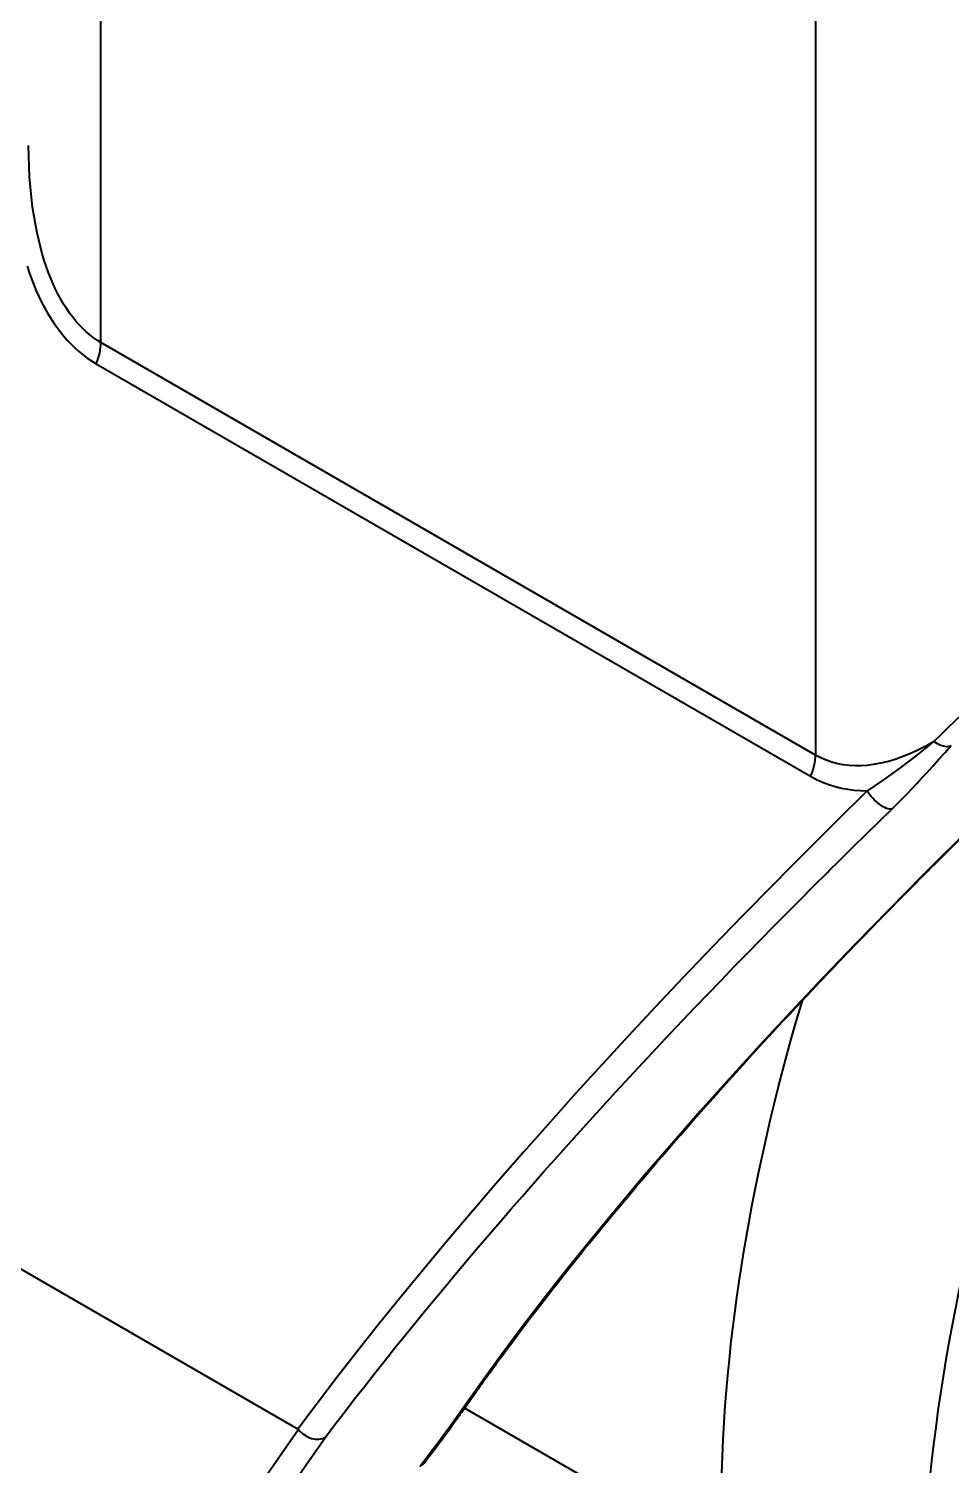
# Model space of a CAD drawing. Header units: millimetres. Extents: x 15 to 415, y 5 to 292.
# Drawn here: x 332.898 to 335.701, y 120.31 to 124.675 of the extents above; entities that cross this region are included whole.
import ezdxf

# ---------------------------------------------------------------- set-up
doc = ezdxf.new("R2010")
doc.units = ezdxf.units.MM
doc.layers.add('Geometries', color=7, linetype='Continuous')

msp = doc.modelspace()

# ---------------------------------------------------------------- linework, layer by layer
at = {"layer": 'Geometries', "linetype": 'Continuous', "lineweight": 40}
for p, q in [((333.117, 123.7215), (333.117, 127.9379)), ((335.2883, 126.6843), (335.2883, 122.4679)), ((335.2883, 122.4679), (333.117, 123.7215)), ((333.1024, 123.6569), (335.2737, 122.4033)), ((335.3324, 122.1189), (335.3572, 122.1435)), ((335.1977, 122.1122), (335.1718, 122.086)), ((335.249, 121.7225), (335.2603, 121.7345)), ((333.7157, 120.4198), (332.7704, 120.9656)), ((334.2225, 120.4839), (335.0042, 120.0326)), ((333.7175, 120.4183), (332.8979, 119.2461)), ((332.9804, 119.224), (333.7992, 120.3952))]:
    msp.add_line(p, q, dxfattribs=at)
at = {"layer": 'Geometries', "linetype": 'Continuous', "lineweight": 40, "flags": 128}
for points in [[(333.117, 123.7215), (333.1052, 123.7288), (333.0936, 123.7368), (333.0824, 123.7456), (333.0715, 123.7549), (333.0609, 123.7649), (333.0506, 123.7755), (333.0408, 123.7867), (333.0312, 123.7984), (333.022, 123.8106), (333.0132, 123.8233), (333.0038, 123.8381), (332.9948, 123.8534), (332.9863, 123.8692), (332.9783, 123.8854), (332.9707, 123.902), (332.9636, 123.9187), (332.957, 123.9357), (332.9508, 123.9531), (332.945, 123.9707), (332.9388, 123.9912), (332.9331, 124.012), (332.9279, 124.033), (332.9231, 124.0543), (332.9188, 124.0759), (332.9138, 124.1043), (332.9095, 124.133), (332.9059, 124.1619), (332.9028, 124.1931), (332.9004, 124.2245), (332.8987, 124.2561), (332.8977, 124.2879), (332.8974, 124.3197)], [(332.8925, 123.9532), (332.8989, 123.934), (332.9057, 123.9151), (332.9129, 123.8965), (332.9206, 123.8781), (332.9284, 123.8611), (332.9365, 123.8444), (332.9451, 123.8281), (332.9542, 123.8121), (332.9637, 123.7965), (332.9731, 123.7821), (332.983, 123.7681), (332.9932, 123.7545), (333.0038, 123.7414), (333.0149, 123.7288), (333.0263, 123.7167), (333.038, 123.7052), (333.0502, 123.6943), (333.0627, 123.6839), (333.0756, 123.6742), (333.0888, 123.6652), (333.1024, 123.6569)], [(333.1133, 123.69), (333.1149, 123.6982), (333.1161, 123.7062), (333.1168, 123.714), (333.117, 123.7215)], [(333.1024, 123.6569), (333.1062, 123.6662), (333.1094, 123.6755), (333.1115, 123.6828), (333.1133, 123.69)], [(335.8187, 122.672), (335.7972, 122.6522), (335.7758, 122.6322), (335.7545, 122.612), (335.7331, 122.5916), (335.7119, 122.5711), (335.6907, 122.5505), (335.6697, 122.5298), (335.6487, 122.5089)], [(335.6487, 122.5089), (335.6262, 122.4963), (335.6033, 122.4846), (335.5802, 122.4738), (335.557, 122.4642), (335.5337, 122.4558), (335.5104, 122.4487), (335.4871, 122.443), (335.4639, 122.4387), (335.4454, 122.4365), (335.4271, 122.4352), (335.4089, 122.4351), (335.3909, 122.436), (335.3731, 122.4382), (335.3556, 122.4415), (335.3383, 122.4462), (335.3213, 122.4521), (335.3047, 122.4593), (335.2883, 122.4679)], [(335.4457, 122.3585), (335.4711, 122.3755), (335.4965, 122.3929), (335.5218, 122.4108), (335.5471, 122.4291), (335.5724, 122.4481), (335.5977, 122.4678), (335.6231, 122.488), (335.6487, 122.5089)], [(335.5205, 122.3036), (335.5334, 122.3162), (335.5459, 122.3287), (335.5581, 122.3411), (335.57, 122.3534), (335.5816, 122.3657), (335.5965, 122.3816), (335.6112, 122.3974), (335.6256, 122.4131), (335.6447, 122.434), (335.6635, 122.4549), (335.6823, 122.4757), (335.7012, 122.4965)], [(335.6487, 122.5089), (335.6534, 122.5059), (335.6581, 122.5031), (335.6629, 122.5007), (335.6676, 122.4986), (335.6724, 122.4969), (335.677, 122.4957), (335.6816, 122.4948), (335.6859, 122.4943), (335.6901, 122.4943), (335.6941, 122.4946), (335.6978, 122.4954), (335.7012, 122.4965)], [(335.2737, 122.4033), (335.2771, 122.4116), (335.28, 122.4199), (335.2825, 122.4282), (335.2846, 122.4364)], [(335.2846, 122.4364), (335.2862, 122.4446), (335.2874, 122.4526), (335.2881, 122.4604), (335.2883, 122.4679)], [(335.2737, 122.4033), (335.2918, 122.3936), (335.3103, 122.3853), (335.329, 122.3781), (335.3481, 122.3722), (335.3675, 122.3674), (335.3867, 122.3639), (335.4062, 122.3614), (335.4258, 122.3598), (335.4456, 122.3589)], [(335.4456, 122.3589), (335.3491, 122.2637), (335.2538, 122.1686), (335.1977, 122.1122)], [(335.5205, 122.3036), (335.5183, 122.3033), (335.5159, 122.3032), (335.5132, 122.3035), (335.509, 122.3044), (335.5043, 122.3059), (335.4994, 122.3081), (335.4942, 122.3107), (335.4907, 122.3128), (335.4872, 122.3151), (335.4836, 122.3176), (335.48, 122.3204), (335.4764, 122.3233), (335.4728, 122.3264), (335.4676, 122.3313), (335.4625, 122.3365), (335.4577, 122.3419), (335.4533, 122.3474), (335.4505, 122.3511), (335.4479, 122.3547), (335.4455, 122.3584)], [(335.3773, 122.1634), (335.4025, 122.1882), (335.4417, 122.2267), (335.481, 122.2652), (335.5205, 122.3036)], [(335.8349, 122.3197), (335.8267, 122.3118), (335.7198, 122.2071), (335.6578, 122.1457)], [(335.6522, 122.1377), (335.6862, 122.1715), (335.7266, 122.2115), (335.7671, 122.2514), (335.794, 122.2776)], [(335.6578, 122.1457), (335.6145, 122.1025), (335.5111, 121.9981), (335.4097, 121.8941), (335.3104, 121.7906), (335.2135, 121.6879), (335.1191, 121.586), (335.0272, 121.4851), (334.938, 121.3854), (334.8517, 121.287), (334.7682, 121.19), (334.6878, 121.0945), (334.6105, 121.0007), (334.5363, 120.9088), (334.4653, 120.8187), (334.3976, 120.7306), (334.3333, 120.6446), (334.2722, 120.5608), (334.2145, 120.4792)], [(335.3572, 122.1435), (335.3635, 122.1497), (335.3773, 122.1634)], [(335.1718, 122.086), (335.1597, 122.0738), (335.067, 121.9792), (334.9757, 121.8848), (334.8858, 121.7909), (334.8025, 121.7026), (334.7204, 121.6147), (334.6398, 121.5273), (334.5606, 121.4403), (334.4829, 121.3538), (334.4021, 121.2626), (334.3231, 121.1722), (334.246, 121.0824), (334.1706, 120.9934), (334.0972, 120.9053), (334.0256, 120.818), (333.96, 120.7365), (333.8962, 120.656), (333.8342, 120.5763), (333.774, 120.4975), (333.7157, 120.4198)], [(334.0144, 120.6714), (334.0434, 120.7074), (334.0737, 120.7447), (334.1044, 120.7821), (334.1355, 120.8198), (334.1669, 120.8577), (334.1988, 120.8958), (334.2311, 120.9341), (334.2637, 120.9725), (334.2968, 121.0112), (334.3302, 121.05), (334.3639, 121.0889), (334.3981, 121.128), (334.4306, 121.1651), (334.4634, 121.2022), (334.4965, 121.2395), (334.53, 121.2769), (334.5637, 121.3144), (334.6031, 121.3579), (334.6429, 121.4016), (334.683, 121.4454), (334.7235, 121.4893), (334.7644, 121.5333), (334.8057, 121.5774), (334.8472, 121.6216), (334.8856, 121.6622), (334.9243, 121.7028), (334.9633, 121.7436), (335.0025, 121.7843), (335.0419, 121.8251), (335.0816, 121.8659), (335.1216, 121.9068), (335.1618, 121.9476), (335.2022, 121.9885), (335.2428, 122.0294), (335.2836, 122.0703), (335.3246, 122.1112), (335.3324, 122.1189)], [(335.2603, 121.7345), (335.2611, 121.7354), (335.2782, 121.7534)], [(335.161, 121.3992), (335.164, 121.4115), (335.1764, 121.4608), (335.1892, 121.5101), (335.2024, 121.5596), (335.2161, 121.6091), (335.2302, 121.6586), (335.2448, 121.7082), (335.249, 121.7225)], [(335.0303, 120.6643), (335.0318, 120.678), (335.0372, 120.7252), (335.0432, 120.7726), (335.0496, 120.8202), (335.0564, 120.8679), (335.0634, 120.9135), (335.0707, 120.9591), (335.0785, 121.005), (335.0867, 121.0509), (335.0953, 121.097), (335.1043, 121.1431), (335.1154, 121.1977), (335.1271, 121.2524), (335.1393, 121.3073), (335.1521, 121.3623), (335.161, 121.3992)], [(334.2811, 120.567), (334.2812, 120.5671), (334.2822, 120.5684), (334.2829, 120.5694), (334.2834, 120.5702), (334.2837, 120.5706), (334.2839, 120.5708), (334.2842, 120.5712), (334.2845, 120.5718), (334.2853, 120.5728), (334.2863, 120.5742), (334.2875, 120.5759), (334.289, 120.578), (334.2908, 120.5805), (334.2928, 120.5833), (334.2952, 120.5865), (334.2977, 120.5901), (334.3006, 120.594), (334.3037, 120.5983), (334.307, 120.6029), (334.3103, 120.6075), (334.3139, 120.6123), (334.3177, 120.6175), (334.3217, 120.623), (334.3259, 120.6288), (334.3304, 120.6349), (334.3423, 120.651), (334.3539, 120.6668), (334.3654, 120.6822), (334.3766, 120.6972), (334.3864, 120.7103), (334.3961, 120.7231), (334.4055, 120.7355), (334.4147, 120.7477), (334.4238, 120.7595), (334.4326, 120.771), (334.4411, 120.7822), (334.4495, 120.793), (334.4568, 120.8025), (334.4639, 120.8116), (334.4708, 120.8205), (334.4776, 120.8293), (334.4845, 120.8382), (334.4939, 120.8502), (334.5036, 120.8625), (334.5137, 120.8753), (334.5248, 120.8893), (334.5363, 120.9038), (334.5482, 120.9188), (334.5605, 120.9341), (334.5732, 120.95), (334.5871, 120.9672), (334.6015, 120.985), (334.6164, 121.0033), (334.6318, 121.0221), (334.6476, 121.0414), (334.664, 121.0612), (334.6772, 121.0772), (334.6907, 121.0934), (334.7044, 121.1098), (334.7179, 121.126), (334.7313, 121.142), (334.7446, 121.1577), (334.7604, 121.1764), (334.776, 121.1947), (334.7914, 121.2128), (334.8065, 121.2305), (334.8215, 121.2479), (334.836, 121.2647), (334.8503, 121.2812), (334.8643, 121.2974), (334.8781, 121.3132), (334.8907, 121.3276), (334.9031, 121.3418), (334.9153, 121.3557), (334.9267, 121.3686)], [(333.7992, 120.3952), (333.8283, 120.4336), (333.8579, 120.4723), (333.888, 120.5114), (333.9186, 120.5507), (333.9498, 120.5903), (333.9814, 120.6302), (334.0135, 120.6704), (334.0144, 120.6714)], [(335.0042, 120.0326), (335.0031, 120.0743), (335.0024, 120.1162), (335.0022, 120.1583), (335.0024, 120.2007), (335.003, 120.2433), (335.004, 120.2862), (335.0058, 120.337), (335.0081, 120.3881), (335.011, 120.4395), (335.0145, 120.4912), (335.0181, 120.5376), (335.0222, 120.5842), (335.0268, 120.631), (335.0303, 120.6643)], [(334.2274, 120.491), (334.2322, 120.4979), (334.2368, 120.5045), (334.2412, 120.5108), (334.2454, 120.5167), (334.2494, 120.5224), (334.2531, 120.5277), (334.2566, 120.5326), (334.2599, 120.5373), (334.263, 120.5416), (334.2663, 120.5462), (334.2692, 120.5504), (334.2719, 120.5541), (334.2743, 120.5575), (334.2765, 120.5605), (334.2783, 120.5631), (334.2799, 120.5653), (334.2811, 120.567)], [(334.2145, 120.4792), (334.1977, 120.4551), (334.1802, 120.4308), (334.1623, 120.4061), (334.1439, 120.3811), (334.1249, 120.3557), (334.1058, 120.3306), (334.0862, 120.3052)], [(334.1775, 120.4211), (334.1793, 120.4235), (334.1825, 120.4279), (334.1853, 120.4319), (334.1879, 120.4354), (334.1902, 120.4385), (334.1917, 120.4407), (334.1931, 120.4426), (334.1943, 120.4443), (334.1953, 120.4456), (334.1957, 120.4462), (334.1961, 120.4468), (334.1965, 120.4473), (334.1968, 120.4477), (334.197, 120.448), (334.1973, 120.4484), (334.1977, 120.449), (334.1984, 120.4499), (334.1994, 120.4513), (334.2007, 120.4532), (334.2023, 120.4554), (334.2042, 120.458), (334.2063, 120.461), (334.2086, 120.4643), (334.2112, 120.4679), (334.2139, 120.4718), (334.217, 120.4761), (334.2202, 120.4807), (334.2224, 120.4839)], [(334.2274, 120.491), (334.2258, 120.4888), (334.2225, 120.4852), (334.2187, 120.4819), (334.2145, 120.4792)], [(334.2224, 120.4839), (334.2237, 120.4857), (334.2274, 120.491)], [(333.7157, 120.4198), (333.7166, 120.4192), (333.7175, 120.4183)], [(333.7175, 120.4183), (333.7215, 120.4138), (333.7258, 120.4095), (333.7305, 120.4055), (333.7355, 120.402), (333.7407, 120.3988), (333.7461, 120.396), (333.7517, 120.3937), (333.7573, 120.3918)], [(333.7573, 120.3918), (333.763, 120.3905), (333.7686, 120.3896), (333.7742, 120.3893), (333.7797, 120.3894), (333.785, 120.3901), (333.79, 120.3913), (333.7948, 120.393), (333.7992, 120.3952)]]:
    msp.add_lwpolyline(points, dxfattribs=at)
at = {"layer": 'Geometries', "linetype": 'Continuous', "lineweight": 40}
for centre, radius, start, end in [((348.2248, 109.5246), 17.809, 134.90774, 136.63316), ((346.318, 111.317), 15.192, 136.76979, 138.57499), ((330.5191, 123.0967), 4.5324, 322.0593, 323.8192)]:
    msp.add_arc(centre, radius, start, end, dxfattribs=at)
msp.add_ellipse((338.7942, 121.6461), major_axis=(2.25, 3.8971), ratio=0.57735, start_param=1.555059, end_param=2.391508, dxfattribs=at)

doc.saveas('drawing.dxf')
